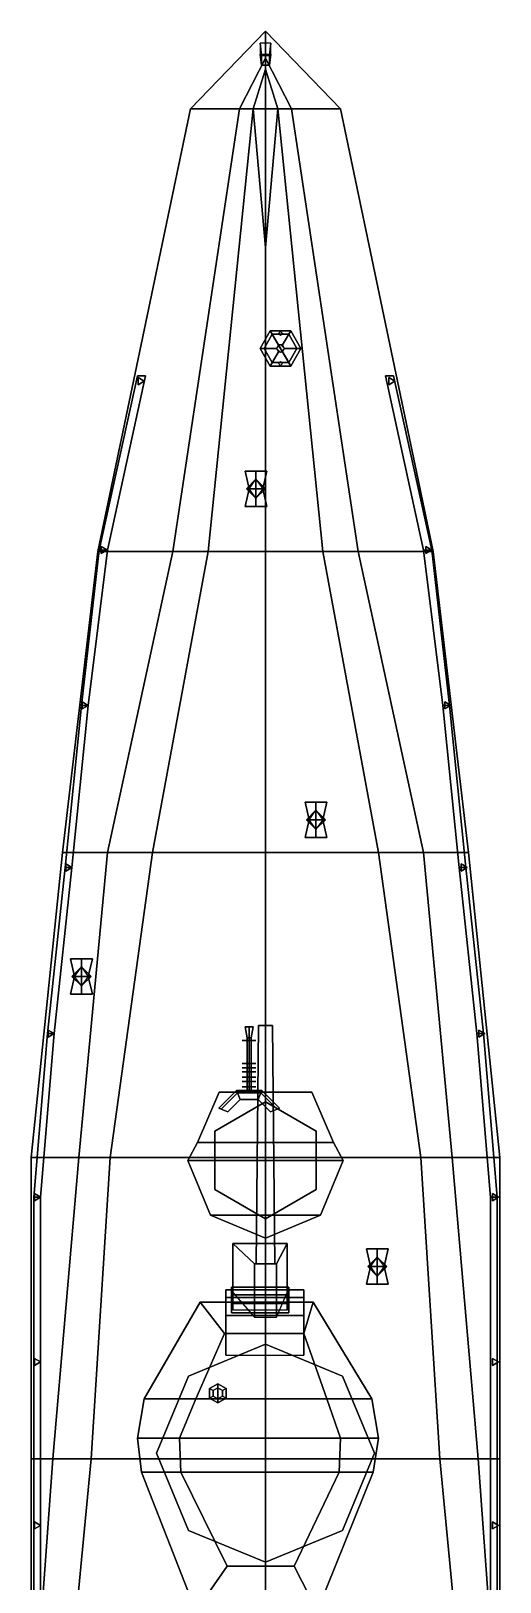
# Model space of a CAD drawing. Header units: millimetres. Extents: x -1.7 to 7, y -11.4 to 11.5.
# Drawn here: x -1.72 to 1.72, y 0.11 to 11.5 of the extents above; entities that cross this region are included whole.
import ezdxf

# ---------------------------------------------------------------- set-up
doc = ezdxf.new("R2010")
doc.units = ezdxf.units.MM
for name, color, linetype in [('gun', 1, 'Continuous'), ('railings', 3, 'Continuous'), ('sleeve', 5, 'Continuous'), ('turrets', 2, 'Continuous'), ('vent', 2, 'Continuous')]:
    doc.layers.add(name, color=color, linetype=linetype)

msp = doc.modelspace()

# ---------------------------------------------------------------- linework, layer by layer
for points in [[(0, 11.5, 0.97), (-0.55, 10.93, 0.97), (0.55, 10.93, 0.97), (0, 11.5, 0.97)], [(0, 11.5, 0.97), (0, 11.3, 0.5), (-0.19, 10.93, 0.5), (-0.55, 10.93, 0.97)], [(0.55, 10.93, 0.97), (0.19, 10.93, 0.5), (0, 11.3, 0.5), (0, 11.5, 0.97)], [(0.03, 11.32, 2.38), (0.04, 11.41, 0.97), (-0.04, 11.41, 0.97), (-0.03, 11.32, 2.38)], [(-0.04, 11.41, 0.97), (-0.04, 11.33, 0.97), (-0.03, 11.25, 2.38), (-0.03, 11.32, 2.38)], [(0.03, 11.25, 2.38), (0.04, 11.33, 0.97), (0.04, 11.41, 0.97), (0.03, 11.32, 2.38)], [(0, 11.3, 0.5), (0, 11.22, 0.29), (-0.09, 10.93, 0.29), (-0.19, 10.93, 0.5)], [(-0.03, 11.25, 2.38), (-0.04, 11.33, 0.97), (0.04, 11.33, 0.97), (0.03, 11.25, 2.38)], [(-0.03, 11.32, 2.38), (-0.03, 11.25, 2.38), (0.03, 11.25, 2.38), (0.03, 11.32, 2.38)], [(0.19, 10.93, 0.5), (0.09, 10.93, 0.29), (0, 11.22, 0.29), (0, 11.3, 0.5)], [(-0.09, 10.93, 0.29), (0, 11.22, 0.29), (0, 10.73, -0.17), (0, 9.91, -0.47)], [(0, 11.22, 0.29), (0.09, 10.93, 0.29), (0, 9.91, -0.47), (0, 10.73, -0.17)], [(-0.55, 10.93, 0.97), (-1.23, 7.68, 0.97), (1.23, 7.68, 0.97), (0.55, 10.93, 0.97)], [(-0.55, 10.93, 0.97), (-0.19, 10.93, 0.5), (-0.68, 7.68, -0.12), (-1.23, 7.68, 0.97)], [(-0.19, 10.93, 0.5), (-0.09, 10.93, 0.29), (-0.42, 7.68, -0.43), (-0.68, 7.68, -0.12)], [(-0.42, 7.68, -0.43), (-0.09, 10.93, 0.29), (0, 9.91, -0.47), (0, 7.68, -0.63)], [(0.09, 10.93, 0.29), (0.42, 7.68, -0.43), (0, 7.68, -0.63), (0, 9.91, -0.47)], [(0.68, 7.68, -0.12), (0.42, 7.68, -0.43), (0.09, 10.93, 0.29), (0.19, 10.93, 0.5)], [(1.23, 7.68, 0.97), (0.68, 7.68, -0.12), (0.19, 10.93, 0.5), (0.55, 10.93, 0.97)], [(0.035, 9.3, 1.66), (-0.04, 9.17, 1.66), (-0.04, 9.17, 1.71), (0.035, 9.3, 1.71)], [(0.095, 9.196, 1.62), (0.08, 9.17, 1.62), (-0.04, 9.17, 1.66), (0.035, 9.3, 1.66)], [(-0.04, 9.17, 1.71), (0.035, 9.04, 1.71), (0.185, 9.04, 1.71), (0.035, 9.3, 1.71)], [(0.05, 9.274, 0.97), (-0.01, 9.17, 0.97), (-0.01, 9.17, 1.32), (0.05, 9.274, 1.32)], [(-0.01, 9.17, 1.32), (0.05, 9.066, 1.32), (0.17, 9.066, 1.32), (0.05, 9.274, 1.32)], [(0.185, 9.3, 1.66), (0.035, 9.3, 1.66), (0.035, 9.3, 1.71), (0.185, 9.3, 1.71)], [(0.125, 9.196, 1.62), (0.095, 9.196, 1.62), (0.035, 9.3, 1.66), (0.185, 9.3, 1.66)], [(0.035, 9.3, 1.71), (0.185, 9.04, 1.71), (0.26, 9.17, 1.71), (0.185, 9.3, 1.71)], [(0.17, 9.274, 0.97), (0.05, 9.274, 0.97), (0.05, 9.274, 1.32), (0.17, 9.274, 1.32)], [(0.05, 9.274, 1.32), (0.17, 9.066, 1.32), (0.23, 9.17, 1.32), (0.17, 9.274, 1.32)], [(0.11, 9.295, 1.71), (0.095, 9.28, 1.71), (0.095, 9.28, 1.81), (0.11, 9.295, 1.81)], [(0.095, 9.28, 1.81), (0.11, 9.265, 1.81), (0.125, 9.28, 1.81), (0.11, 9.295, 1.81)], [(0.095, 9.28, 1.71), (0.11, 9.265, 1.71), (0.11, 9.265, 1.81), (0.095, 9.28, 1.81)], [(0.125, 9.28, 1.71), (0.11, 9.295, 1.71), (0.11, 9.295, 1.81), (0.125, 9.28, 1.81)], [(0.11, 9.265, 1.71), (0.125, 9.28, 1.71), (0.125, 9.28, 1.81), (0.11, 9.265, 1.81)], [(0.14, 9.17, 1.62), (0.125, 9.196, 1.62), (0.185, 9.3, 1.66), (0.26, 9.17, 1.66)], [(0.23, 9.17, 0.97), (0.17, 9.274, 0.97), (0.17, 9.274, 1.32), (0.23, 9.17, 1.32)], [(0.26, 9.17, 1.66), (0.185, 9.3, 1.66), (0.185, 9.3, 1.71), (0.26, 9.17, 1.71)], [(-0.04, 9.17, 1.66), (0.035, 9.04, 1.66), (0.035, 9.04, 1.71), (-0.04, 9.17, 1.71)], [(0.08, 9.17, 1.62), (0.095, 9.144, 1.62), (0.035, 9.04, 1.66), (-0.04, 9.17, 1.66)], [(-0.01, 9.17, 0.97), (0.05, 9.066, 0.97), (0.05, 9.066, 1.32), (-0.01, 9.17, 1.32)], [(0.095, 9.144, 1.62), (0.125, 9.144, 1.62), (0.185, 9.04, 1.66), (0.035, 9.04, 1.66)], [(0.11, 9.2, 1.32), (0.08, 9.17, 1.32), (0.08, 9.17, 1.62), (0.11, 9.2, 1.62)], [(0.08, 9.17, 1.32), (0.11, 9.14, 1.32), (0.11, 9.14, 1.62), (0.08, 9.17, 1.62)], [(0.14, 9.17, 1.32), (0.11, 9.2, 1.32), (0.11, 9.2, 1.62), (0.14, 9.17, 1.62)], [(0.11, 9.14, 1.32), (0.14, 9.17, 1.32), (0.14, 9.17, 1.62), (0.11, 9.14, 1.62)], [(0.125, 9.144, 1.62), (0.14, 9.17, 1.62), (0.26, 9.17, 1.66), (0.185, 9.04, 1.66)], [(0.17, 9.066, 0.97), (0.23, 9.17, 0.97), (0.23, 9.17, 1.32), (0.17, 9.066, 1.32)], [(0.185, 9.04, 1.66), (0.26, 9.17, 1.66), (0.26, 9.17, 1.71), (0.185, 9.04, 1.71)], [(0.035, 9.04, 1.66), (0.185, 9.04, 1.66), (0.185, 9.04, 1.71), (0.035, 9.04, 1.71)], [(0.05, 9.066, 0.97), (0.17, 9.066, 0.97), (0.17, 9.066, 1.32), (0.05, 9.066, 1.32)], [(0.11, 9.075, 1.71), (0.095, 9.06, 1.71), (0.095, 9.06, 1.81), (0.11, 9.075, 1.81)], [(0.095, 9.06, 1.81), (0.11, 9.045, 1.81), (0.125, 9.06, 1.81), (0.11, 9.075, 1.81)], [(0.095, 9.06, 1.71), (0.11, 9.045, 1.71), (0.11, 9.045, 1.81), (0.095, 9.06, 1.81)], [(0.125, 9.06, 1.71), (0.11, 9.075, 1.71), (0.11, 9.075, 1.81), (0.125, 9.06, 1.81)], [(0.11, 9.045, 1.71), (0.125, 9.06, 1.71), (0.125, 9.06, 1.81), (0.11, 9.045, 1.81)], [(-1.23, 7.68, 0.97), (-1.49, 5.47, 0.97), (1.49, 5.47, 0.97), (1.23, 7.68, 0.97)], [(-1.23, 7.68, 0.97), (-0.68, 7.68, -0.12), (-1.16, 5.47, -0.12), (-1.49, 5.47, 0.97)], [(-0.68, 7.68, -0.12), (-0.42, 7.68, -0.43), (-0.83, 5.47, -0.43), (-1.16, 5.47, -0.12)], [(-0.83, 5.47, -0.43), (-0.42, 7.68, -0.43), (0, 7.68, -0.63), (0, 5.47, -0.63)], [(0.42, 7.68, -0.43), (0.83, 5.47, -0.43), (0, 5.47, -0.63), (0, 7.68, -0.63)], [(1.16, 5.47, -0.12), (0.83, 5.47, -0.43), (0.42, 7.68, -0.43), (0.68, 7.68, -0.12)], [(1.49, 5.47, 0.97), (1.16, 5.47, -0.12), (0.68, 7.68, -0.12), (1.23, 7.68, 0.97)], [(-1.49, 5.47, 0.97), (-1.72, 3.23, 0.97), (1.72, 3.23, 0.97), (1.49, 5.47, 0.97)], [(-1.49, 5.47, 0.97), (-1.16, 5.47, -0.12), (-1.37, 3.23, -0.23), (-1.72, 3.23, 0.97)], [(-1.16, 5.47, -0.12), (-0.83, 5.47, -0.43), (-1.14, 3.23, -0.46), (-1.37, 3.23, -0.23)], [(-1.14, 3.23, -0.46), (-0.83, 5.47, -0.43), (0, 5.47, -0.63), (0, 3.23, -0.63)], [(0.83, 5.47, -0.43), (1.14, 3.23, -0.46), (0, 3.23, -0.63), (0, 5.47, -0.63)], [(1.37, 3.23, -0.23), (1.14, 3.23, -0.46), (0.83, 5.47, -0.43), (1.16, 5.47, -0.12)], [(1.72, 3.23, 0.97), (1.37, 3.23, -0.23), (1.16, 5.47, -0.12), (1.49, 5.47, 0.97)], [(-1.72, 3.23, 0.97), (-1.72, 1.02, 0.97), (1.72, 1.02, 0.97), (1.72, 3.23, 0.97)], [(-1.72, 3.23, 0.97), (-1.37, 3.23, -0.23), (-1.56, 1.02, -0.32), (-1.72, 1.02, 0.97)], [(-1.37, 3.23, -0.23), (-1.14, 3.23, -0.46), (-1.28, 1.02, -0.54), (-1.56, 1.02, -0.32)], [(-1.28, 1.02, -0.54), (-1.14, 3.23, -0.46), (0, 3.23, -0.63), (0, 1.02, -0.63)], [(1.14, 3.23, -0.46), (1.28, 1.02, -0.54), (0, 1.02, -0.63), (0, 3.23, -0.63)], [(1.56, 1.02, -0.32), (1.28, 1.02, -0.54), (1.14, 3.23, -0.46), (1.37, 3.23, -0.23)], [(1.72, 1.02, 0.97), (1.56, 1.02, -0.32), (1.37, 3.23, -0.23), (1.72, 3.23, 0.97)], [(0, 1.86, 0.97), (-0.566, 1.626, 0.97), (-0.566, 1.626, 1.56), (0, 1.86, 1.56)], [(0.566, 1.626, 0.97), (0, 1.86, 0.97), (0, 1.86, 1.56), (0.566, 1.626, 1.56)], [(-0.566, 1.626, 0.97), (-0.8, 1.06, 0.97), (-0.8, 1.06, 1.56), (-0.566, 1.626, 1.56)], [(0.8, 1.06, 0.97), (0.566, 1.626, 0.97), (0.566, 1.626, 1.56), (0.8, 1.06, 1.56)], [(-0.8, 1.06, 0.97), (-0.566, 0.494, 0.97), (-0.566, 0.494, 1.56), (-0.8, 1.06, 1.56)], [(0.566, 0.494, 0.97), (0.8, 1.06, 0.97), (0.8, 1.06, 1.56), (0.566, 0.494, 1.56)], [(-1.72, 1.02, 0.97), (-1.72, -1.18, 0.97), (1.72, -1.18, 0.97), (1.72, 1.02, 0.97)], [(-1.72, 1.02, 0.97), (-1.56, 1.02, -0.32), (-1.72, -1.18, -0.32), (-1.72, -1.18, 0.97)], [(-1.56, 1.02, -0.32), (-1.28, 1.02, -0.54), (-1.49, -1.18, -0.63), (-1.72, -1.18, -0.32)], [(-1.49, -1.18, -0.63), (-1.28, 1.02, -0.54), (0, 1.02, -0.63), (0, -1.18, -0.63)], [(1.28, 1.02, -0.54), (1.49, -1.18, -0.63), (0, -1.18, -0.63), (0, 1.02, -0.63)], [(1.72, -1.18, -0.32), (1.49, -1.18, -0.63), (1.28, 1.02, -0.54), (1.56, 1.02, -0.32)], [(1.72, -1.18, 0.97), (1.72, -1.18, -0.32), (1.56, 1.02, -0.32), (1.72, 1.02, 0.97)], [(-0.566, 0.494, 0.97), (0, 0.26, 0.97), (0, 0.26, 1.56), (-0.566, 0.494, 1.56)], [(0, 0.26, 0.97), (0.566, 0.494, 0.97), (0.566, 0.494, 1.56), (0, 0.26, 1.56)]]:
    msp.add_3dface(points)
at = {"layer": 'gun'}
for points in [[(-0.12, 4.11, 1.185), (-0.135, 4.11, 1.2), (-0.15, 4.19, 1.2), (-0.12, 4.19, 1.17)], [(-0.135, 4.11, 1.2), (-0.12, 4.11, 1.215), (-0.12, 4.19, 1.23), (-0.15, 4.19, 1.2)], [(-0.15, 4.19, 1.2), (-0.12, 4.19, 1.23), (-0.09, 4.19, 1.2), (-0.12, 4.19, 1.17)], [(-0.12, 3.72, 1.185), (-0.135, 3.72, 1.2), (-0.135, 4.11, 1.2), (-0.12, 4.11, 1.185)], [(-0.135, 3.72, 1.2), (-0.12, 3.72, 1.215), (-0.12, 4.11, 1.215), (-0.135, 4.11, 1.2)], [(-0.12, 4.11, 1.215), (-0.105, 4.11, 1.2), (-0.09, 4.19, 1.2), (-0.12, 4.19, 1.23)], [(-0.105, 4.11, 1.2), (-0.12, 4.11, 1.185), (-0.12, 4.19, 1.17), (-0.09, 4.19, 1.2)], [(-0.12, 3.72, 1.215), (-0.105, 3.72, 1.2), (-0.105, 4.11, 1.2), (-0.12, 4.11, 1.215)], [(-0.105, 3.72, 1.2), (-0.12, 3.72, 1.185), (-0.12, 4.11, 1.185), (-0.105, 4.11, 1.2)], [(0, 2.45, 1.75), (-0.069, 2.45, 1.79), (-0.052, 4.2, 1.8), (0, 4.2, 1.77)], [(-0.069, 2.45, 1.79), (-0.069, 2.45, 1.87), (-0.052, 4.2, 1.86), (-0.052, 4.2, 1.8)], [(-0.069, 2.45, 1.87), (0, 2.45, 1.91), (0, 4.2, 1.89), (-0.052, 4.2, 1.86)], [(-0.052, 4.2, 1.86), (0, 4.2, 1.89), (0.052, 4.2, 1.86), (-0.052, 4.2, 1.8)], [(-0.052, 4.2, 1.8), (0.052, 4.2, 1.86), (0.052, 4.2, 1.8), (0, 4.2, 1.77)], [(0, 2.45, 1.91), (0.069, 2.45, 1.87), (0.052, 4.2, 1.86), (0, 4.2, 1.89)], [(0.069, 2.45, 1.79), (0, 2.45, 1.75), (0, 4.2, 1.77), (0.052, 4.2, 1.8)], [(0.069, 2.45, 1.87), (0.069, 2.45, 1.79), (0.052, 4.2, 1.8), (0.052, 4.2, 1.86)], [(-0.17, 4.09, 1.25), (-0.07, 4.09, 1.25), (-0.07, 4.09, 1.15), (-0.17, 4.09, 1.15)], [(-0.07, 4.09, 1.25), (-0.17, 4.09, 1.25), (-0.17, 4.09, 1.15), (-0.07, 4.09, 1.15)], [(-0.17, 3.92, 1.25), (-0.07, 3.92, 1.25), (-0.07, 3.92, 1.15), (-0.17, 3.92, 1.15)], [(-0.07, 3.92, 1.25), (-0.17, 3.92, 1.25), (-0.17, 3.92, 1.15), (-0.07, 3.92, 1.15)], [(-0.07, 3.89, 1.25), (-0.17, 3.89, 1.25), (-0.17, 3.89, 1.15), (-0.07, 3.89, 1.15)], [(-0.17, 3.89, 1.25), (-0.07, 3.89, 1.25), (-0.07, 3.89, 1.15), (-0.17, 3.89, 1.15)], [(-0.17, 3.86, 1.25), (-0.07, 3.86, 1.25), (-0.07, 3.86, 1.15), (-0.17, 3.86, 1.15)], [(-0.07, 3.86, 1.25), (-0.17, 3.86, 1.25), (-0.17, 3.86, 1.15), (-0.07, 3.86, 1.15)], [(-0.17, 3.82, 1.25), (-0.07, 3.82, 1.25), (-0.07, 3.82, 1.15), (-0.17, 3.82, 1.15)], [(-0.07, 3.82, 1.25), (-0.17, 3.82, 1.25), (-0.17, 3.82, 1.15), (-0.07, 3.82, 1.15)], [(-0.17, 3.79, 1.25), (-0.07, 3.79, 1.25), (-0.07, 3.79, 1.15), (-0.17, 3.79, 1.15)], [(-0.07, 3.79, 1.25), (-0.17, 3.79, 1.25), (-0.17, 3.79, 1.15), (-0.07, 3.79, 1.15)], [(-0.17, 3.75, 1.25), (-0.07, 3.75, 1.25), (-0.07, 3.75, 1.15), (-0.17, 3.75, 1.15)], [(-0.07, 3.75, 1.25), (-0.17, 3.75, 1.25), (-0.17, 3.75, 1.15), (-0.07, 3.75, 1.15)]]:
    msp.add_3dface(points, dxfattribs=at)
at = {"layer": 'railings'}
for points in [[(-0.88, 8.97, 1.72), (-1.16, 7.69, 1.72), (-1.22, 7.69, 1.72), (-0.94, 8.97, 1.72)], [(-0.94, 8.97, 1.72), (-1.22, 7.69, 1.72), (-1.16, 7.69, 1.72), (-0.88, 8.97, 1.72)], [(-0.935, 8.956, 0.97), (-0.935, 8.904, 0.97), (-0.935, 8.904, 1.72), (-0.935, 8.956, 1.72)], [(-0.89, 8.93, 0.97), (-0.935, 8.956, 0.97), (-0.935, 8.956, 1.72), (-0.89, 8.93, 1.72)], [(-0.935, 8.904, 0.97), (-0.89, 8.93, 0.97), (-0.89, 8.93, 1.72), (-0.935, 8.904, 1.72)], [(0.94, 8.97, 1.72), (1.22, 7.69, 1.72), (1.16, 7.69, 1.72), (0.88, 8.97, 1.72)], [(0.88, 8.97, 1.72), (1.16, 7.69, 1.72), (1.22, 7.69, 1.72), (0.94, 8.97, 1.72)], [(0.95, 8.93, 0.97), (0.905, 8.956, 0.97), (0.905, 8.956, 1.72), (0.95, 8.93, 1.72)], [(0.905, 8.956, 0.97), (0.905, 8.904, 0.97), (0.905, 8.904, 1.72), (0.905, 8.956, 1.72)], [(0.905, 8.904, 0.97), (0.95, 8.93, 0.97), (0.95, 8.93, 1.72), (0.905, 8.904, 1.72)], [(-1.16, 7.69, 1.72), (-1.3, 6.55, 1.72), (-1.35, 6.55, 1.72), (-1.22, 7.69, 1.72)], [(-1.22, 7.69, 1.72), (-1.35, 6.55, 1.72), (-1.3, 6.55, 1.72), (-1.16, 7.69, 1.72)], [(-1.205, 7.716, 0.97), (-1.205, 7.664, 0.97), (-1.205, 7.664, 1.72), (-1.205, 7.716, 1.72)], [(-1.16, 7.69, 0.97), (-1.205, 7.716, 0.97), (-1.205, 7.716, 1.72), (-1.16, 7.69, 1.72)], [(-1.205, 7.664, 0.97), (-1.16, 7.69, 0.97), (-1.16, 7.69, 1.72), (-1.205, 7.664, 1.72)], [(1.16, 7.69, 1.72), (1.3, 6.55, 1.72), (1.35, 6.55, 1.72), (1.22, 7.69, 1.72)], [(1.22, 7.69, 1.72), (1.35, 6.55, 1.72), (1.3, 6.55, 1.72), (1.16, 7.69, 1.72)], [(1.175, 7.716, 0.97), (1.175, 7.664, 0.97), (1.175, 7.664, 1.72), (1.175, 7.716, 1.72)], [(1.22, 7.69, 0.97), (1.175, 7.716, 0.97), (1.175, 7.716, 1.72), (1.22, 7.69, 1.72)], [(1.175, 7.664, 0.97), (1.22, 7.69, 0.97), (1.22, 7.69, 1.72), (1.175, 7.664, 1.72)], [(-1.35, 6.55, 1.72), (-1.47, 5.36, 1.72), (-1.42, 5.36, 1.72), (-1.3, 6.55, 1.72)], [(-1.3, 6.55, 1.72), (-1.42, 5.36, 1.72), (-1.47, 5.36, 1.72), (-1.35, 6.55, 1.72)], [(-1.345, 6.576, 0.97), (-1.345, 6.524, 0.97), (-1.345, 6.524, 1.72), (-1.345, 6.576, 1.72)], [(-1.3, 6.55, 0.97), (-1.345, 6.576, 0.97), (-1.345, 6.576, 1.72), (-1.3, 6.55, 1.72)], [(-1.345, 6.524, 0.97), (-1.3, 6.55, 0.97), (-1.3, 6.55, 1.72), (-1.345, 6.524, 1.72)], [(1.35, 6.55, 1.72), (1.47, 5.36, 1.72), (1.42, 5.36, 1.72), (1.3, 6.55, 1.72)], [(1.3, 6.55, 1.72), (1.42, 5.36, 1.72), (1.47, 5.36, 1.72), (1.35, 6.55, 1.72)], [(1.315, 6.576, 0.97), (1.315, 6.524, 0.97), (1.315, 6.524, 1.72), (1.315, 6.576, 1.72)], [(1.36, 6.55, 0.97), (1.315, 6.576, 0.97), (1.315, 6.576, 1.72), (1.36, 6.55, 1.72)], [(1.315, 6.524, 0.97), (1.36, 6.55, 0.97), (1.36, 6.55, 1.72), (1.315, 6.524, 1.72)], [(-1.42, 5.36, 1.72), (-1.55, 4.14, 1.72), (-1.6, 4.14, 1.72), (-1.47, 5.36, 1.72)], [(-1.47, 5.36, 1.72), (-1.6, 4.14, 1.72), (-1.55, 4.14, 1.72), (-1.42, 5.36, 1.72)], [(-1.465, 5.386, 0.97), (-1.465, 5.334, 0.97), (-1.465, 5.334, 1.72), (-1.465, 5.386, 1.72)], [(-1.42, 5.36, 0.97), (-1.465, 5.386, 0.97), (-1.465, 5.386, 1.72), (-1.42, 5.36, 1.72)], [(-1.465, 5.334, 0.97), (-1.42, 5.36, 0.97), (-1.42, 5.36, 1.72), (-1.465, 5.334, 1.72)], [(1.42, 5.36, 1.72), (1.55, 4.14, 1.72), (1.6, 4.14, 1.72), (1.47, 5.36, 1.72)], [(1.47, 5.36, 1.72), (1.6, 4.14, 1.72), (1.55, 4.14, 1.72), (1.42, 5.36, 1.72)], [(1.435, 5.386, 0.97), (1.435, 5.334, 0.97), (1.435, 5.334, 1.72), (1.435, 5.386, 1.72)], [(1.48, 5.36, 0.97), (1.435, 5.386, 0.97), (1.435, 5.386, 1.72), (1.48, 5.36, 1.72)], [(1.435, 5.334, 0.97), (1.48, 5.36, 0.97), (1.48, 5.36, 1.72), (1.435, 5.334, 1.72)], [(-1.6, 4.14, 1.72), (-1.7, 2.94, 1.72), (-1.65, 2.94, 1.72), (-1.55, 4.14, 1.72)], [(-1.55, 4.14, 1.72), (-1.65, 2.94, 1.72), (-1.7, 2.94, 1.72), (-1.6, 4.14, 1.72)], [(-1.55, 4.14, 0.97), (-1.595, 4.166, 0.97), (-1.595, 4.166, 1.72), (-1.55, 4.14, 1.72)], [(-1.595, 4.166, 0.97), (-1.595, 4.114, 0.97), (-1.595, 4.114, 1.72), (-1.595, 4.166, 1.72)], [(-1.595, 4.114, 0.97), (-1.55, 4.14, 0.97), (-1.55, 4.14, 1.72), (-1.595, 4.114, 1.72)], [(1.55, 4.14, 1.72), (1.65, 2.94, 1.72), (1.7, 2.94, 1.72), (1.6, 4.14, 1.72)], [(1.6, 4.14, 1.72), (1.7, 2.94, 1.72), (1.65, 2.94, 1.72), (1.55, 4.14, 1.72)], [(1.61, 4.14, 0.97), (1.565, 4.166, 0.97), (1.565, 4.166, 1.72), (1.61, 4.14, 1.72)], [(1.565, 4.166, 0.97), (1.565, 4.114, 0.97), (1.565, 4.114, 1.72), (1.565, 4.166, 1.72)], [(1.565, 4.114, 0.97), (1.61, 4.14, 0.97), (1.61, 4.14, 1.72), (1.565, 4.114, 1.72)], [(-1.695, 2.966, 0.97), (-1.695, 2.914, 0.97), (-1.695, 2.914, 1.72), (-1.695, 2.966, 1.72)], [(-1.65, 2.94, 0.97), (-1.695, 2.966, 0.97), (-1.695, 2.966, 1.72), (-1.65, 2.94, 1.72)], [(1.665, 2.966, 0.97), (1.665, 2.914, 0.97), (1.665, 2.914, 1.72), (1.665, 2.966, 1.72)], [(1.71, 2.94, 0.97), (1.665, 2.966, 0.97), (1.665, 2.966, 1.72), (1.71, 2.94, 1.72)], [(-1.65, 2.94, 1.72), (-1.65, -1.58, 1.72), (-1.7, -1.58, 1.72), (-1.7, 2.94, 1.72)], [(-1.7, 2.94, 1.72), (-1.7, -1.58, 1.72), (-1.65, -1.58, 1.72), (-1.65, 2.94, 1.72)], [(-1.695, 2.914, 0.97), (-1.65, 2.94, 0.97), (-1.65, 2.94, 1.72), (-1.695, 2.914, 1.72)], [(1.65, 2.94, 1.72), (1.65, -1.58, 1.72), (1.7, -1.58, 1.72), (1.7, 2.94, 1.72)], [(1.7, 2.94, 1.72), (1.7, -1.58, 1.72), (1.65, -1.58, 1.72), (1.65, 2.94, 1.72)], [(1.665, 2.914, 0.97), (1.71, 2.94, 0.97), (1.71, 2.94, 1.72), (1.665, 2.914, 1.72)], [(-1.65, 1.73, 0.97), (-1.695, 1.756, 0.97), (-1.695, 1.756, 1.72), (-1.65, 1.73, 1.72)], [(-1.695, 1.756, 0.97), (-1.695, 1.704, 0.97), (-1.695, 1.704, 1.72), (-1.695, 1.756, 1.72)], [(-1.695, 1.704, 0.97), (-1.65, 1.73, 0.97), (-1.65, 1.73, 1.72), (-1.695, 1.704, 1.72)], [(1.71, 1.73, 0.97), (1.665, 1.756, 0.97), (1.665, 1.756, 1.72), (1.71, 1.73, 1.72)], [(1.665, 1.756, 0.97), (1.665, 1.704, 0.97), (1.665, 1.704, 1.72), (1.665, 1.756, 1.72)], [(1.665, 1.704, 0.97), (1.71, 1.73, 0.97), (1.71, 1.73, 1.72), (1.665, 1.704, 1.72)], [(-1.695, 0.556, 0.97), (-1.695, 0.504, 0.97), (-1.695, 0.504, 1.72), (-1.695, 0.556, 1.72)], [(-1.65, 0.53, 0.97), (-1.695, 0.556, 0.97), (-1.695, 0.556, 1.72), (-1.65, 0.53, 1.72)], [(-1.695, 0.504, 0.97), (-1.65, 0.53, 0.97), (-1.65, 0.53, 1.72), (-1.695, 0.504, 1.72)], [(1.665, 0.556, 0.97), (1.665, 0.504, 0.97), (1.665, 0.504, 1.72), (1.665, 0.556, 1.72)], [(1.71, 0.53, 0.97), (1.665, 0.556, 0.97), (1.665, 0.556, 1.72), (1.71, 0.53, 1.72)], [(1.665, 0.504, 0.97), (1.71, 0.53, 0.97), (1.71, 0.53, 1.72), (1.665, 0.504, 1.72)]]:
    msp.add_3dface(points, dxfattribs=at)
at = {"layer": 'sleeve'}
for points in [[(-0.205, 3.705, 1.292), (-0.212, 3.722, 1.2), (-0.342, 3.592, 1.2), (-0.325, 3.585, 1.292)], [(-0.212, 3.722, 1.2), (-0.205, 3.705, 1.108), (-0.325, 3.585, 1.108), (-0.342, 3.592, 1.2)], [(-0.185, 3.657, 1.37), (-0.205, 3.705, 1.292), (-0.325, 3.585, 1.292), (-0.277, 3.565, 1.37)], [(-0.205, 3.705, 1.108), (-0.185, 3.657, 1.03), (-0.277, 3.565, 1.03), (-0.325, 3.585, 1.108)], [(-0.035, 3.705, 1.292), (-0.028, 3.722, 1.2), (-0.212, 3.722, 1.2), (-0.205, 3.705, 1.292)], [(-0.028, 3.722, 1.2), (-0.035, 3.705, 1.108), (-0.205, 3.705, 1.108), (-0.212, 3.722, 1.2)], [(-0.055, 3.657, 1.37), (-0.035, 3.705, 1.292), (-0.205, 3.705, 1.292), (-0.185, 3.657, 1.37)], [(-0.035, 3.705, 1.108), (-0.055, 3.657, 1.03), (-0.185, 3.657, 1.03), (-0.205, 3.705, 1.108)], [(0.037, 3.565, 1.37), (0.085, 3.585, 1.292), (-0.035, 3.705, 1.292), (-0.055, 3.657, 1.37)], [(0.085, 3.585, 1.108), (0.037, 3.565, 1.03), (-0.055, 3.657, 1.03), (-0.035, 3.705, 1.108)], [(0.085, 3.585, 1.292), (0.102, 3.592, 1.2), (-0.028, 3.722, 1.2), (-0.035, 3.705, 1.292)], [(0.102, 3.592, 1.2), (0.085, 3.585, 1.108), (-0.035, 3.705, 1.108), (-0.028, 3.722, 1.2)], [(0.16, 2.6, 1.58), (-0.24, 2.6, 1.58), (-0.24, 2.6, 1.75), (0.16, 2.6, 1.75)], [(-0.24, 2.11, 1.58), (-0.24, 2.6, 1.58), (0.16, 2.6, 1.58), (0.16, 2.11, 1.58)], [(-0.24, 2.24, 1.75), (-0.24, 2.6, 1.75), (-0.24, 2.6, 1.58), (-0.24, 2.11, 1.58)], [(-0.08, 2.06, 1.94), (-0.08, 2.45, 1.94), (-0.24, 2.6, 1.75), (-0.24, 2.24, 1.75)], [(0.16, 2.6, 1.75), (-0.24, 2.6, 1.75), (-0.08, 2.45, 1.94), (0.08, 2.45, 1.94)], [(0.16, 2.24, 1.75), (0.16, 2.6, 1.75), (0.08, 2.45, 1.94), (0.08, 2.06, 1.94)], [(0.16, 2.11, 1.58), (0.16, 2.6, 1.58), (0.16, 2.6, 1.75), (0.16, 2.24, 1.75)], [(0.08, 2.45, 1.94), (-0.08, 2.45, 1.94), (-0.08, 2.06, 1.94), (0.08, 2.06, 1.94)], [(0.17, 2.224, 1.89), (0.17, 2.28, 1.75), (-0.25, 2.28, 1.75), (-0.25, 2.224, 1.89)], [(0.17, 2.28, 1.75), (0.17, 2.224, 1.61), (-0.25, 2.224, 1.61), (-0.25, 2.28, 1.75)], [(0.17, 2.28, 1.75), (0.17, 2.224, 1.89), (-0.25, 2.224, 1.89), (-0.25, 2.28, 1.75)], [(0.17, 2.224, 1.61), (0.17, 2.28, 1.75), (-0.25, 2.28, 1.75), (-0.25, 2.224, 1.61)], [(0.17, 2.09, 1.95), (0.17, 2.224, 1.89), (-0.25, 2.224, 1.89), (-0.25, 2.09, 1.95)], [(0.17, 2.224, 1.61), (0.17, 2.16, 1.58), (-0.25, 2.16, 1.58), (-0.25, 2.224, 1.61)], [(0.17, 2.224, 1.89), (0.17, 2.09, 1.95), (-0.25, 2.09, 1.95), (-0.25, 2.224, 1.89)], [(0.17, 2.16, 1.58), (0.17, 2.224, 1.61), (-0.25, 2.224, 1.61), (-0.25, 2.16, 1.58)]]:
    msp.add_3dface(points, dxfattribs=at)
at = {"layer": 'turrets'}
for points in [[(-0.5, 3.34, 1.59), (-0.34, 3.71, 1.37), (-0.34, 3.71, 1.03), (-0.5, 3.34, 1.03)], [(0.5, 3.34, 1.59), (0.34, 3.71, 1.37), (-0.34, 3.71, 1.37), (-0.5, 3.34, 1.59)], [(-0.34, 3.71, 1.03), (0.34, 3.71, 1.03), (0.5, 3.34, 1.03), (-0.5, 3.34, 1.03)], [(-0.34, 3.71, 1.37), (0.34, 3.71, 1.37), (0.34, 3.71, 1.03), (-0.34, 3.71, 1.03)], [(0.5, 3.34, 1.03), (0.34, 3.71, 1.03), (0.34, 3.71, 1.37), (0.5, 3.34, 1.59)], [(0, 3.64, 0.97), (-0.372, 3.425, 0.97), (-0.372, 3.425, 1.03), (0, 3.64, 1.03)], [(0.372, 3.425, 0.97), (0, 3.64, 0.97), (0, 3.64, 1.03), (0.372, 3.425, 1.03)], [(-0.372, 3.425, 0.97), (-0.372, 2.995, 0.97), (-0.372, 2.995, 1.03), (-0.372, 3.425, 1.03)], [(0.372, 2.995, 0.97), (0.372, 3.425, 0.97), (0.372, 3.425, 1.03), (0.372, 2.995, 1.03)], [(-0.5, 3.34, 1.03), (-0.57, 3.21, 1.03), (-0.57, 3.21, 1.59), (-0.5, 3.34, 1.59)], [(-0.5, 3.34, 1.03), (0.5, 3.34, 1.03), (0.57, 3.21, 1.03), (-0.57, 3.21, 1.03)], [(0.57, 3.21, 1.59), (0.5, 3.34, 1.59), (-0.5, 3.34, 1.59), (-0.57, 3.21, 1.59)], [(0.57, 3.21, 1.03), (0.5, 3.34, 1.03), (0.5, 3.34, 1.59), (0.57, 3.21, 1.59)], [(-0.57, 3.21, 1.03), (-0.403, 2.807, 1.03), (-0.403, 2.807, 1.59), (-0.57, 3.21, 1.59)], [(-0.57, 3.21, 1.03), (0.57, 3.21, 1.03), (0.403, 2.807, 1.03), (-0.403, 2.807, 1.03)], [(0.403, 2.807, 1.59), (0.57, 3.21, 1.59), (-0.57, 3.21, 1.59), (-0.403, 2.807, 1.59)], [(0.403, 2.807, 1.03), (0.57, 3.21, 1.03), (0.57, 3.21, 1.59), (0.403, 2.807, 1.59)], [(-0.372, 2.995, 0.97), (0, 2.78, 0.97), (0, 2.78, 1.03), (-0.372, 2.995, 1.03)], [(0, 2.78, 0.97), (0.372, 2.995, 0.97), (0.372, 2.995, 1.03), (0, 2.78, 1.03)], [(-0.403, 2.807, 1.03), (0, 2.64, 1.03), (0, 2.64, 1.59), (-0.403, 2.807, 1.59)], [(-0.403, 2.807, 1.03), (0.403, 2.807, 1.03), (0, 2.64, 1.03)], [(0, 2.64, 1.59), (0.403, 2.807, 1.59), (-0.403, 2.807, 1.59), (0, 2.64, 1.59)], [(0, 2.64, 1.03), (0.403, 2.807, 1.03), (0.403, 2.807, 1.59), (0, 2.64, 1.59)], [(-0.51, 1.46, 2), (-0.3, 1.94, 1.91), (-0.48, 2.17, 1.56), (-0.89, 1.46, 1.56)], [(-0.48, 2.17, 1.56), (0.35, 2.17, 1.56), (0.78, 1.46, 1.56), (-0.89, 1.46, 1.56)], [(-0.3, 1.94, 1.91), (0.28, 1.94, 1.91), (0.35, 2.17, 1.56), (-0.48, 2.17, 1.56)], [(0.28, 2.26, 1.75), (0.28, 2.204, 1.616), (-0.29, 2.204, 1.616), (-0.29, 2.26, 1.75)], [(0.28, 2.204, 1.884), (0.28, 2.26, 1.75), (-0.29, 2.26, 1.75), (-0.29, 2.204, 1.884)], [(-0.29, 2.204, 1.884), (-0.29, 2.26, 1.75), (-0.29, 2.26, 1.75), (-0.29, 2.204, 1.616)], [(0.28, 2.204, 1.616), (0.28, 2.07, 1.56), (-0.29, 2.07, 1.56), (-0.29, 2.204, 1.616)], [(0.28, 2.07, 1.94), (0.28, 2.204, 1.884), (-0.29, 2.204, 1.884), (-0.29, 2.07, 1.94)], [(-0.29, 2.07, 1.94), (-0.29, 2.204, 1.884), (-0.29, 2.204, 1.616), (-0.29, 2.07, 1.56)], [(0.28, 2.204, 1.616), (0.28, 2.26, 1.75), (0.28, 2.26, 1.75), (0.28, 2.204, 1.884)], [(0.28, 2.07, 1.56), (0.28, 2.204, 1.616), (0.28, 2.204, 1.884), (0.28, 2.07, 1.94)], [(0.78, 1.46, 1.56), (0.35, 2.17, 1.56), (0.28, 1.94, 1.91), (0.45, 1.46, 2)], [(0.28, 2.07, 1.94), (-0.29, 2.07, 1.94), (-0.29, 1.78, 1.94), (0.28, 1.78, 1.94)], [(-0.29, 1.78, 1.94), (-0.29, 2.07, 1.94), (-0.29, 2.07, 1.56), (-0.29, 1.89, 1.56)], [(0.28, 1.89, 1.56), (0.28, 2.07, 1.56), (0.28, 2.07, 1.94), (0.28, 1.78, 1.94)], [(0.45, 1.46, 2), (0.28, 1.94, 1.91), (-0.3, 1.94, 1.91), (-0.51, 1.46, 2)], [(-0.35, 1.57, 2.09), (-0.411, 1.535, 2.09), (-0.385, 1.52, 2.19), (-0.35, 1.54, 2.19)], [(-0.411, 1.535, 2.09), (-0.35, 1.57, 2.09), (-0.35, 1.57, 1.97), (-0.411, 1.535, 1.97)], [(-0.411, 1.535, 2.09), (-0.411, 1.465, 2.09), (-0.385, 1.48, 2.19), (-0.385, 1.52, 2.19)], [(-0.411, 1.465, 2.09), (-0.411, 1.535, 2.09), (-0.411, 1.535, 1.97), (-0.411, 1.465, 1.97)], [(-0.35, 1.46, 2.19), (-0.35, 1.54, 2.19), (-0.385, 1.52, 2.19), (-0.385, 1.48, 2.19)], [(-0.289, 1.535, 2.09), (-0.35, 1.57, 2.09), (-0.35, 1.54, 2.19), (-0.315, 1.52, 2.19)], [(-0.35, 1.57, 2.09), (-0.289, 1.535, 2.09), (-0.289, 1.535, 1.97), (-0.35, 1.57, 1.97)], [(-0.315, 1.48, 2.19), (-0.315, 1.52, 2.19), (-0.35, 1.54, 2.19), (-0.35, 1.46, 2.19)], [(-0.289, 1.465, 2.09), (-0.289, 1.535, 2.09), (-0.315, 1.52, 2.19), (-0.315, 1.48, 2.19)], [(-0.289, 1.535, 2.09), (-0.289, 1.465, 2.09), (-0.289, 1.465, 1.97), (-0.289, 1.535, 1.97)], [(-0.89, 1.46, 1.56), (0.78, 1.46, 1.56), (0.83, 1.17, 1.56), (-0.94, 1.17, 1.56)], [(-0.63, 1.17, 2.03), (-0.51, 1.46, 2), (-0.89, 1.46, 1.56), (-0.94, 1.17, 1.56)], [(0.55, 1.17, 2.03), (0.45, 1.46, 2), (-0.51, 1.46, 2), (-0.63, 1.17, 2.03)], [(-0.411, 1.465, 2.09), (-0.35, 1.43, 2.09), (-0.35, 1.46, 2.19), (-0.385, 1.48, 2.19)], [(-0.35, 1.43, 2.09), (-0.411, 1.465, 2.09), (-0.411, 1.465, 1.97), (-0.35, 1.43, 1.97)], [(-0.35, 1.43, 2.09), (-0.289, 1.465, 2.09), (-0.315, 1.48, 2.19), (-0.35, 1.46, 2.19)], [(-0.289, 1.465, 2.09), (-0.35, 1.43, 2.09), (-0.35, 1.43, 1.97), (-0.289, 1.465, 1.97)], [(0.83, 1.17, 1.56), (0.78, 1.46, 1.56), (0.45, 1.46, 2), (0.55, 1.17, 2.03)], [(-0.94, 1.17, 1.56), (0.83, 1.17, 1.56), (0.79, 0.92, 1.56), (-0.91, 0.92, 1.56)], [(-0.62, 0.92, 2.03), (-0.63, 1.17, 2.03), (-0.94, 1.17, 1.56), (-0.91, 0.92, 1.56)], [(0.54, 0.92, 2.03), (0.55, 1.17, 2.03), (-0.63, 1.17, 2.03), (-0.62, 0.92, 2.03)], [(0.79, 0.92, 1.56), (0.83, 1.17, 1.56), (0.55, 1.17, 2.03), (0.54, 0.92, 2.03)], [(-0.91, 0.92, 1.56), (0.79, 0.92, 1.56), (0.38, -0.1, 1.56), (-0.51, -0.1, 1.56)], [(-0.28, 0.23, 2.03), (-0.62, 0.92, 2.03), (-0.91, 0.92, 1.56), (-0.51, -0.1, 1.56)], [(0.21, 0.23, 2.03), (0.54, 0.92, 2.03), (-0.62, 0.92, 2.03), (-0.28, 0.23, 2.03)], [(0.38, -0.1, 1.56), (0.79, 0.92, 1.56), (0.54, 0.92, 2.03), (0.21, 0.23, 2.03)], [(-0.51, -0.1, 1.56), (0.38, -0.1, 1.56), (0.21, 0.23, 2.03), (-0.28, 0.23, 2.03)]]:
    msp.add_3dface(points, dxfattribs=at)
at = {"layer": 'vent'}
for points in [[(-0.07, 8.27, 1.19), (-0.15, 8.27, 1.11), (-0.12, 8.14, 1.11), (-0.07, 8.14, 1.16)], [(-0.15, 8.27, 1.11), (-0.07, 8.27, 1.19), (-0.07, 8.14, 1.16), (-0.12, 8.14, 1.11)], [(-0.15, 8.27, 1.11), (-0.07, 8.27, 1.03), (-0.07, 8.14, 1.06), (-0.12, 8.14, 1.11)], [(-0.07, 8.27, 1.03), (-0.15, 8.27, 1.11), (-0.12, 8.14, 1.11), (-0.07, 8.14, 1.06)], [(-0.07, 8.21, 0.97), (-0.14, 8.14, 0.97), (-0.12, 8.14, 1.11), (-0.07, 8.21, 1.06)], [(0.01, 8.27, 1.11), (-0.07, 8.27, 1.19), (-0.07, 8.14, 1.16), (-0.02, 8.14, 1.11)], [(-0.07, 8.27, 1.19), (0.01, 8.27, 1.11), (-0.02, 8.14, 1.11), (-0.07, 8.14, 1.16)], [(-0.07, 8.27, 1.03), (0.01, 8.27, 1.11), (-0.02, 8.14, 1.11), (-0.07, 8.14, 1.06)], [(0.01, 8.27, 1.11), (-0.07, 8.27, 1.03), (-0.07, 8.14, 1.06), (-0.02, 8.14, 1.11)], [(0, 8.14, 0.97), (-0.07, 8.21, 0.97), (-0.07, 8.21, 1.06), (-0.02, 8.14, 1.11)], [(-0.15, 8.01, 1.11), (-0.07, 8.01, 1.19), (-0.07, 8.14, 1.16), (-0.12, 8.14, 1.11)], [(-0.07, 8.01, 1.19), (-0.15, 8.01, 1.11), (-0.12, 8.14, 1.11), (-0.07, 8.14, 1.16)], [(-0.07, 8.01, 1.03), (-0.15, 8.01, 1.11), (-0.12, 8.14, 1.11), (-0.07, 8.14, 1.06)], [(-0.15, 8.01, 1.11), (-0.07, 8.01, 1.03), (-0.07, 8.14, 1.06), (-0.12, 8.14, 1.11)], [(-0.14, 8.14, 0.97), (-0.07, 8.07, 0.97), (-0.07, 8.07, 1.06), (-0.12, 8.14, 1.11)], [(-0.07, 8.07, 0.97), (0, 8.14, 0.97), (-0.02, 8.14, 1.11), (-0.07, 8.07, 1.06)], [(-0.07, 8.01, 1.19), (0.01, 8.01, 1.11), (-0.02, 8.14, 1.11), (-0.07, 8.14, 1.16)], [(0.01, 8.01, 1.11), (-0.07, 8.01, 1.19), (-0.07, 8.14, 1.16), (-0.02, 8.14, 1.11)], [(0.01, 8.01, 1.11), (-0.07, 8.01, 1.03), (-0.07, 8.14, 1.06), (-0.02, 8.14, 1.11)], [(-0.07, 8.01, 1.03), (0.01, 8.01, 1.11), (-0.02, 8.14, 1.11), (-0.07, 8.14, 1.06)], [(0.37, 5.84, 1.03), (0.29, 5.84, 1.11), (0.32, 5.71, 1.11), (0.37, 5.71, 1.06)], [(0.29, 5.84, 1.11), (0.37, 5.84, 1.03), (0.37, 5.71, 1.06), (0.32, 5.71, 1.11)], [(0.29, 5.84, 1.11), (0.37, 5.84, 1.19), (0.37, 5.71, 1.16), (0.32, 5.71, 1.11)], [(0.37, 5.84, 1.19), (0.29, 5.84, 1.11), (0.32, 5.71, 1.11), (0.37, 5.71, 1.16)], [(0.45, 5.84, 1.11), (0.37, 5.84, 1.03), (0.37, 5.71, 1.06), (0.42, 5.71, 1.11)], [(0.37, 5.84, 1.03), (0.45, 5.84, 1.11), (0.42, 5.71, 1.11), (0.37, 5.71, 1.06)], [(0.37, 5.84, 1.19), (0.45, 5.84, 1.11), (0.42, 5.71, 1.11), (0.37, 5.71, 1.16)], [(0.45, 5.84, 1.11), (0.37, 5.84, 1.19), (0.37, 5.71, 1.16), (0.42, 5.71, 1.11)], [(0.29, 5.58, 1.11), (0.37, 5.58, 1.03), (0.37, 5.71, 1.06), (0.32, 5.71, 1.11)], [(0.37, 5.58, 1.03), (0.29, 5.58, 1.11), (0.32, 5.71, 1.11), (0.37, 5.71, 1.06)], [(0.37, 5.58, 1.19), (0.29, 5.58, 1.11), (0.32, 5.71, 1.11), (0.37, 5.71, 1.16)], [(0.29, 5.58, 1.11), (0.37, 5.58, 1.19), (0.37, 5.71, 1.16), (0.32, 5.71, 1.11)], [(0.37, 5.78, 0.97), (0.3, 5.71, 0.97), (0.32, 5.71, 1.11), (0.37, 5.78, 1.06)], [(0.3, 5.71, 0.97), (0.37, 5.64, 0.97), (0.37, 5.64, 1.06), (0.32, 5.71, 1.11)], [(0.44, 5.71, 0.97), (0.37, 5.78, 0.97), (0.37, 5.78, 1.06), (0.42, 5.71, 1.11)], [(0.37, 5.64, 0.97), (0.44, 5.71, 0.97), (0.42, 5.71, 1.11), (0.37, 5.64, 1.06)], [(0.37, 5.58, 1.03), (0.45, 5.58, 1.11), (0.42, 5.71, 1.11), (0.37, 5.71, 1.06)], [(0.45, 5.58, 1.11), (0.37, 5.58, 1.03), (0.37, 5.71, 1.06), (0.42, 5.71, 1.11)], [(0.45, 5.58, 1.11), (0.37, 5.58, 1.19), (0.37, 5.71, 1.16), (0.42, 5.71, 1.11)], [(0.37, 5.58, 1.19), (0.45, 5.58, 1.11), (0.42, 5.71, 1.11), (0.37, 5.71, 1.16)], [(-1.35, 4.69, 1.03), (-1.43, 4.69, 1.11), (-1.4, 4.56, 1.11), (-1.35, 4.56, 1.06)], [(-1.43, 4.69, 1.11), (-1.35, 4.69, 1.03), (-1.35, 4.56, 1.06), (-1.4, 4.56, 1.11)], [(-1.43, 4.69, 1.11), (-1.35, 4.69, 1.19), (-1.35, 4.56, 1.16), (-1.4, 4.56, 1.11)], [(-1.35, 4.69, 1.19), (-1.43, 4.69, 1.11), (-1.4, 4.56, 1.11), (-1.35, 4.56, 1.16)], [(-1.27, 4.69, 1.11), (-1.35, 4.69, 1.03), (-1.35, 4.56, 1.06), (-1.3, 4.56, 1.11)], [(-1.35, 4.69, 1.03), (-1.27, 4.69, 1.11), (-1.3, 4.56, 1.11), (-1.35, 4.56, 1.06)], [(-1.35, 4.69, 1.19), (-1.27, 4.69, 1.11), (-1.3, 4.56, 1.11), (-1.35, 4.56, 1.16)], [(-1.27, 4.69, 1.11), (-1.35, 4.69, 1.19), (-1.35, 4.56, 1.16), (-1.3, 4.56, 1.11)], [(-1.43, 4.43, 1.11), (-1.35, 4.43, 1.03), (-1.35, 4.56, 1.06), (-1.4, 4.56, 1.11)], [(-1.35, 4.43, 1.03), (-1.43, 4.43, 1.11), (-1.4, 4.56, 1.11), (-1.35, 4.56, 1.06)], [(-1.35, 4.43, 1.19), (-1.43, 4.43, 1.11), (-1.4, 4.56, 1.11), (-1.35, 4.56, 1.16)], [(-1.43, 4.43, 1.11), (-1.35, 4.43, 1.19), (-1.35, 4.56, 1.16), (-1.4, 4.56, 1.11)], [(-1.35, 4.63, 0.97), (-1.42, 4.56, 0.97), (-1.4, 4.56, 1.11), (-1.35, 4.63, 1.06)], [(-1.42, 4.56, 0.97), (-1.35, 4.49, 0.97), (-1.35, 4.49, 1.06), (-1.4, 4.56, 1.11)], [(-1.28, 4.56, 0.97), (-1.35, 4.63, 0.97), (-1.35, 4.63, 1.06), (-1.3, 4.56, 1.11)], [(-1.35, 4.49, 0.97), (-1.28, 4.56, 0.97), (-1.3, 4.56, 1.11), (-1.35, 4.49, 1.06)], [(-1.35, 4.43, 1.03), (-1.27, 4.43, 1.11), (-1.3, 4.56, 1.11), (-1.35, 4.56, 1.06)], [(-1.27, 4.43, 1.11), (-1.35, 4.43, 1.03), (-1.35, 4.56, 1.06), (-1.3, 4.56, 1.11)], [(-1.27, 4.43, 1.11), (-1.35, 4.43, 1.19), (-1.35, 4.56, 1.16), (-1.3, 4.56, 1.11)], [(-1.35, 4.43, 1.19), (-1.27, 4.43, 1.11), (-1.3, 4.56, 1.11), (-1.35, 4.56, 1.16)], [(0.74, 2.56, 1.11), (0.82, 2.56, 1.19), (0.82, 2.43, 1.16), (0.77, 2.43, 1.11)], [(0.82, 2.56, 1.19), (0.74, 2.56, 1.11), (0.77, 2.43, 1.11), (0.82, 2.43, 1.16)], [(0.82, 2.56, 1.03), (0.74, 2.56, 1.11), (0.77, 2.43, 1.11), (0.82, 2.43, 1.06)], [(0.74, 2.56, 1.11), (0.82, 2.56, 1.03), (0.82, 2.43, 1.06), (0.77, 2.43, 1.11)], [(0.82, 2.56, 1.19), (0.9, 2.56, 1.11), (0.87, 2.43, 1.11), (0.82, 2.43, 1.16)], [(0.9, 2.56, 1.11), (0.82, 2.56, 1.19), (0.82, 2.43, 1.16), (0.87, 2.43, 1.11)], [(0.9, 2.56, 1.11), (0.82, 2.56, 1.03), (0.82, 2.43, 1.06), (0.87, 2.43, 1.11)], [(0.82, 2.56, 1.03), (0.9, 2.56, 1.11), (0.87, 2.43, 1.11), (0.82, 2.43, 1.06)], [(0.82, 2.3, 1.19), (0.74, 2.3, 1.11), (0.77, 2.43, 1.11), (0.82, 2.43, 1.16)], [(0.74, 2.3, 1.11), (0.82, 2.3, 1.19), (0.82, 2.43, 1.16), (0.77, 2.43, 1.11)], [(0.74, 2.3, 1.11), (0.82, 2.3, 1.03), (0.82, 2.43, 1.06), (0.77, 2.43, 1.11)], [(0.82, 2.3, 1.03), (0.74, 2.3, 1.11), (0.77, 2.43, 1.11), (0.82, 2.43, 1.06)], [(0.82, 2.5, 0.97), (0.75, 2.43, 0.97), (0.77, 2.43, 1.11), (0.82, 2.5, 1.06)], [(0.75, 2.43, 0.97), (0.82, 2.36, 0.97), (0.82, 2.36, 1.06), (0.77, 2.43, 1.11)], [(0.89, 2.43, 0.97), (0.82, 2.5, 0.97), (0.82, 2.5, 1.06), (0.87, 2.43, 1.11)], [(0.9, 2.3, 1.11), (0.82, 2.3, 1.19), (0.82, 2.43, 1.16), (0.87, 2.43, 1.11)], [(0.82, 2.3, 1.19), (0.9, 2.3, 1.11), (0.87, 2.43, 1.11), (0.82, 2.43, 1.16)], [(0.82, 2.3, 1.03), (0.9, 2.3, 1.11), (0.87, 2.43, 1.11), (0.82, 2.43, 1.06)], [(0.82, 2.36, 0.97), (0.89, 2.43, 0.97), (0.87, 2.43, 1.11), (0.82, 2.36, 1.06)], [(0.9, 2.3, 1.11), (0.82, 2.3, 1.03), (0.82, 2.43, 1.06), (0.87, 2.43, 1.11)]]:
    msp.add_3dface(points, dxfattribs=at)

doc.saveas('drawing.dxf')
